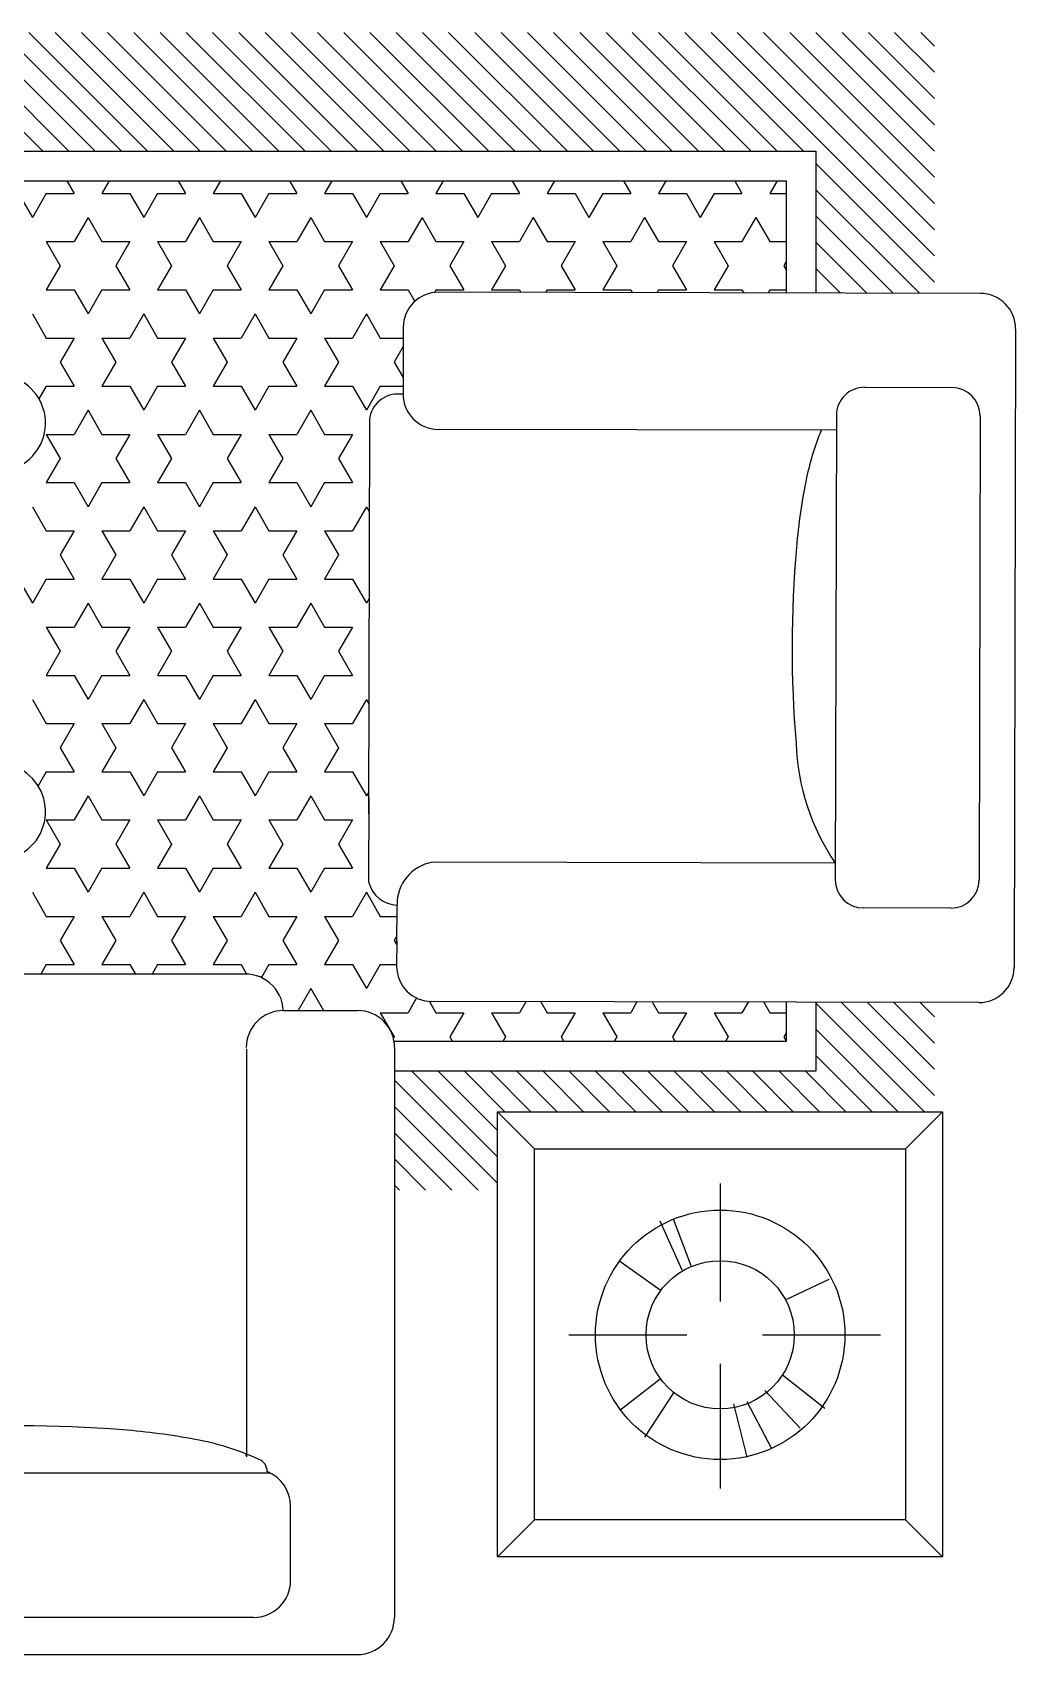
# Model space of a CAD drawing. Header units: inches. Extents: x 5.4 to 47.9, y 11.7 to 36.5.
# Drawn here: x 38.911 to 40.236, y 21.338 to 23.524 of the extents above; entities that cross this region are included whole.
import ezdxf

# ---------------------------------------------------------------- set-up
doc = ezdxf.new("R2010")
doc.units = ezdxf.units.IN
doc.header["$MEASUREMENT"] = 0
doc.layers.add('02', color=2, linetype='Continuous')
doc.layers.add('8', color=8, linetype='Continuous')
pattern_1 = [(315, (66.15483, 16.42809), (-0.01767767, -0.01767767), [])]

msp = doc.modelspace()

# ---------------------------------------------------------------- hatches: boundary and pattern name
at = {"layer": '8'}
h = msp.add_hatch(dxfattribs=at)
h.set_pattern_fill('ANSI31', color=256, scale=0.2, style=0)
h.set_pattern_definition(pattern_1)
h.paths.add_polyline_path([(40.0868, 23.1726), (39.9668, 23.1729), (39.9668, 23.3641), (36.6748, 23.3641), (36.6748, 23.2071), (36.5548, 23.2068), (36.5548, 23.4841), (40.0868, 23.4841)], flags=16)
h.paths.add_polyline_path([(40.1268, 23.1725), (40.0868, 23.1726), (40.0868, 23.4841), (36.5548, 23.4841), (36.5548, 23.2068), (36.5148, 23.2067), (36.5148, 23.5241), (40.1268, 23.5241)])
h = msp.add_hatch(dxfattribs=at)
h.set_pattern_fill('ANSI31', color=256, scale=0.2, style=0)
h.set_pattern_definition(pattern_1)
h.paths.add_polyline_path([(39.5376, 21.9641), (39.3991, 21.9641), (39.3991, 22.0041), (39.5376, 22.0041)])
h.paths.add_polyline_path([(39.5376, 22.0041), (39.3991, 22.0041), (39.3992, 22.1241), (39.9668, 22.1241), (39.9668, 22.2172), (40.0868, 22.2169), (40.0868, 22.0697), (39.5376, 22.0697)])
h.paths.add_polyline_path([(40.1268, 22.0697), (40.0868, 22.0697), (40.0868, 22.2169), (40.1268, 22.2168)])

# ---------------------------------------------------------------- linework, layer by layer
at = {"layer": '02'}
for p, q in [((36.6748, 23.3641), (39.9668, 23.3641)), ((39.9668, 23.3641), (39.9668, 23.1729)), ((36.7148, 23.3241), (39.9268, 23.3241)), ((38.8923, 23.3072), (38.9111, 23.2747)), ((38.9298, 23.3072), (38.9111, 23.2747)), ((38.9298, 23.3072), (38.9673, 23.3072)), ((38.9576, 23.3241), (38.9673, 23.3072)), ((39.0146, 23.3241), (39.0048, 23.3072)), ((39.0048, 23.3072), (39.0423, 23.3072)), ((39.0423, 23.3072), (39.0611, 23.2747)), ((39.0798, 23.3072), (39.0611, 23.2747)), ((39.0798, 23.3072), (39.1173, 23.3072)), ((39.1076, 23.3241), (39.1173, 23.3072)), ((39.1646, 23.3241), (39.1548, 23.3072)), ((39.1548, 23.3072), (39.1923, 23.3072)), ((39.1923, 23.3072), (39.2111, 23.2747)), ((39.2298, 23.3072), (39.2111, 23.2747)), ((39.2298, 23.3072), (39.2673, 23.3072)), ((39.2576, 23.3241), (39.2673, 23.3072)), ((39.3146, 23.3241), (39.3048, 23.3072)), ((39.3048, 23.3072), (39.3423, 23.3072)), ((39.3423, 23.3072), (39.3611, 23.2747)), ((39.3798, 23.3072), (39.3611, 23.2747)), ((39.3798, 23.3072), (39.4173, 23.3072)), ((39.4076, 23.3241), (39.4173, 23.3072)), ((39.4646, 23.3241), (39.4548, 23.3072)), ((39.4548, 23.3072), (39.4923, 23.3072)), ((39.4923, 23.3072), (39.5111, 23.2747)), ((39.5298, 23.3072), (39.5111, 23.2747)), ((39.5298, 23.3072), (39.5673, 23.3072)), ((39.5576, 23.3241), (39.5673, 23.3072)), ((39.6146, 23.3241), (39.6048, 23.3072)), ((39.6048, 23.3072), (39.6423, 23.3072)), ((39.6423, 23.3072), (39.6611, 23.2747)), ((39.6798, 23.3072), (39.6611, 23.2747)), ((39.6798, 23.3072), (39.7173, 23.3072)), ((39.7076, 23.3241), (39.7173, 23.3072)), ((39.7646, 23.3241), (39.7548, 23.3072)), ((39.7548, 23.3072), (39.7923, 23.3072)), ((39.7923, 23.3072), (39.8111, 23.2747)), ((39.8298, 23.3072), (39.8111, 23.2747)), ((39.8298, 23.3072), (39.8673, 23.3072)), ((39.8576, 23.3241), (39.8673, 23.3072)), ((39.9146, 23.3241), (39.9048, 23.3072)), ((39.9048, 23.3072), (39.9268, 23.3072)), ((39.9268, 23.3241), (39.9268, 23.173)), ((38.9861, 23.2747), (38.9673, 23.2422)), ((38.9861, 23.2747), (39.0048, 23.2422)), ((39.1361, 23.2747), (39.1173, 23.2422)), ((39.1361, 23.2747), (39.1548, 23.2422)), ((39.2861, 23.2747), (39.2673, 23.2422)), ((39.2861, 23.2747), (39.3048, 23.2422)), ((39.4361, 23.2747), (39.4173, 23.2422)), ((39.4361, 23.2747), (39.4548, 23.2422)), ((39.5861, 23.2747), (39.5673, 23.2422)), ((39.5861, 23.2747), (39.6048, 23.2422)), ((39.7361, 23.2747), (39.7173, 23.2422)), ((39.7361, 23.2747), (39.7548, 23.2422)), ((39.8861, 23.2747), (39.8673, 23.2422)), ((39.8861, 23.2747), (39.9048, 23.2422)), ((38.9298, 23.2422), (38.9486, 23.2097)), ((38.9298, 23.2422), (38.9673, 23.2422)), ((39.0048, 23.2422), (39.0423, 23.2422)), ((39.0423, 23.2422), (39.0236, 23.2097)), ((39.0798, 23.2422), (39.0986, 23.2097)), ((39.0798, 23.2422), (39.1173, 23.2422)), ((39.1548, 23.2422), (39.1923, 23.2422)), ((39.1923, 23.2422), (39.1736, 23.2097)), ((39.2298, 23.2422), (39.2486, 23.2097)), ((39.2298, 23.2422), (39.2673, 23.2422)), ((39.3048, 23.2422), (39.3423, 23.2422)), ((39.3423, 23.2422), (39.3236, 23.2097)), ((39.3798, 23.2422), (39.3986, 23.2097)), ((39.3798, 23.2422), (39.4173, 23.2422)), ((39.4548, 23.2422), (39.4923, 23.2422)), ((39.4923, 23.2422), (39.4736, 23.2097)), ((39.5298, 23.2422), (39.5486, 23.2097)), ((39.5298, 23.2422), (39.5673, 23.2422)), ((39.6048, 23.2422), (39.6423, 23.2422)), ((39.6423, 23.2422), (39.6236, 23.2097)), ((39.6798, 23.2422), (39.6986, 23.2097)), ((39.6798, 23.2422), (39.7173, 23.2422)), ((39.7548, 23.2422), (39.7923, 23.2422)), ((39.7923, 23.2422), (39.7736, 23.2097)), ((39.8298, 23.2422), (39.8486, 23.2097)), ((39.8298, 23.2422), (39.8673, 23.2422)), ((39.9048, 23.2422), (39.9268, 23.2422)), ((39.9268, 23.2154), (39.9236, 23.2097)), ((38.9486, 23.2097), (38.9298, 23.1773)), ((39.0236, 23.2097), (39.0423, 23.1773)), ((39.0986, 23.2097), (39.0798, 23.1773)), ((39.1736, 23.2097), (39.1923, 23.1773)), ((39.2486, 23.2097), (39.2298, 23.1773)), ((39.3236, 23.2097), (39.3423, 23.1773)), ((39.3986, 23.2097), (39.3798, 23.1773)), ((39.4736, 23.2097), (39.4923, 23.1773)), ((39.5486, 23.2097), (39.5298, 23.1773)), ((39.6236, 23.2097), (39.6423, 23.1773)), ((39.6986, 23.2097), (39.6798, 23.1773)), ((39.7736, 23.2097), (39.7923, 23.1773)), ((39.8486, 23.2097), (39.8298, 23.1773)), ((39.9236, 23.2097), (39.9268, 23.2041)), ((38.9298, 23.1773), (38.9673, 23.1773)), ((38.9673, 23.1773), (38.9861, 23.1448)), ((39.0048, 23.1773), (38.9861, 23.1448)), ((39.0048, 23.1773), (39.0423, 23.1773)), ((39.0798, 23.1773), (39.1173, 23.1773)), ((39.1173, 23.1773), (39.1361, 23.1448)), ((39.1548, 23.1773), (39.1361, 23.1448)), ((39.1548, 23.1773), (39.1923, 23.1773)), ((39.2298, 23.1773), (39.2673, 23.1773)), ((39.2673, 23.1773), (39.2861, 23.1448)), ((39.3048, 23.1773), (39.2861, 23.1448)), ((39.3048, 23.1773), (39.3423, 23.1773)), ((39.3798, 23.1773), (39.4173, 23.1773)), ((39.4173, 23.1773), (39.4264, 23.1616)), ((39.4548, 23.1773), (39.4527, 23.1736)), ((39.4548, 23.1773), (39.4923, 23.1773)), ((40.1886, 23.1724), (39.4583, 23.1739)), ((39.5298, 23.1773), (39.5673, 23.1773)), ((39.5673, 23.1773), (39.5694, 23.1737)), ((39.6048, 23.1773), (39.6027, 23.1736)), ((39.6048, 23.1773), (39.6423, 23.1773)), ((39.6798, 23.1773), (39.7173, 23.1773)), ((39.7173, 23.1773), (39.7196, 23.1734)), ((39.7548, 23.1773), (39.7525, 23.1733)), ((39.7548, 23.1773), (39.7923, 23.1773)), ((39.8298, 23.1773), (39.8673, 23.1773)), ((39.8673, 23.1773), (39.8698, 23.1731)), ((39.9048, 23.1773), (39.9024, 23.173)), ((39.9048, 23.1773), (39.9268, 23.1773)), ((38.9111, 23.1448), (38.9298, 23.1123)), ((39.0611, 23.1448), (39.0423, 23.1123)), ((39.0611, 23.1448), (39.0798, 23.1123)), ((39.2111, 23.1448), (39.1923, 23.1123)), ((39.2111, 23.1448), (39.2298, 23.1123)), ((39.3611, 23.1448), (39.3423, 23.1123)), ((39.3611, 23.1448), (39.3798, 23.1123)), ((38.9298, 23.1123), (38.9673, 23.1123)), ((38.9673, 23.1123), (38.9486, 23.0798)), ((39.0048, 23.1123), (39.0236, 23.0798)), ((39.0048, 23.1123), (39.0423, 23.1123)), ((39.0798, 23.1123), (39.1173, 23.1123)), ((39.1173, 23.1123), (39.0986, 23.0798)), ((39.1548, 23.1123), (39.1736, 23.0798)), ((39.1548, 23.1123), (39.1923, 23.1123)), ((39.2298, 23.1123), (39.2673, 23.1123)), ((39.2673, 23.1123), (39.2486, 23.0798)), ((39.3048, 23.1123), (39.3236, 23.0798)), ((39.3048, 23.1123), (39.3423, 23.1123)), ((39.3798, 23.1123), (39.4107, 23.1123)), ((39.4107, 23.1265), (39.4105, 23.0368)), ((40.236, 23.1248), (40.234, 22.2641)), ((39.4106, 23.1007), (39.3986, 23.0798)), ((38.9486, 23.0798), (38.9673, 23.0474)), ((39.0236, 23.0798), (39.0048, 23.0474)), ((39.0986, 23.0798), (39.1173, 23.0474)), ((39.1736, 23.0798), (39.1548, 23.0474)), ((39.2486, 23.0798), (39.2673, 23.0474)), ((39.3236, 23.0798), (39.3048, 23.0474)), ((39.3986, 23.0798), (39.4106, 23.0591)), ((38.9298, 23.0474), (38.9199, 23.0302)), ((38.9298, 23.0474), (38.9673, 23.0474)), ((39.0048, 23.0474), (39.0423, 23.0474)), ((39.0423, 23.0474), (39.0611, 23.0149)), ((39.0798, 23.0474), (39.0611, 23.0149)), ((39.0798, 23.0474), (39.1173, 23.0474)), ((39.1548, 23.0474), (39.1923, 23.0474)), ((39.1923, 23.0474), (39.2111, 23.0149)), ((39.2298, 23.0474), (39.2111, 23.0149)), ((39.2298, 23.0474), (39.2673, 23.0474)), ((39.3048, 23.0474), (39.3423, 23.0474)), ((39.3423, 23.0474), (39.3611, 23.0149)), ((39.3798, 23.0474), (39.3611, 23.0149)), ((39.3798, 23.0474), (39.4105, 23.0474)), ((40.0325, 23.0459), (40.1503, 23.0456)), ((39.4105, 23.0368), (39.4033, 23.0367)), ((38.9861, 23.0149), (38.9673, 22.9824)), ((38.9861, 23.0149), (39.0048, 22.9824)), ((39.1361, 23.0149), (39.1173, 22.9824)), ((39.1361, 23.0149), (39.1548, 22.9824)), ((39.2861, 23.0149), (39.2673, 22.9824)), ((39.2861, 23.0149), (39.3048, 22.9824)), ((39.3652, 22.9987), (39.3641, 22.4711)), ((39.9945, 23.0079), (39.993, 22.3822)), ((40.1882, 23.0075), (40.1868, 22.3819)), ((38.9298, 22.9824), (38.9486, 22.9499)), ((38.9298, 22.9824), (38.9673, 22.9824)), ((39.0048, 22.9824), (39.0423, 22.9824)), ((39.0423, 22.9824), (39.0236, 22.9499)), ((39.0798, 22.9824), (39.0986, 22.9499)), ((39.0798, 22.9824), (39.1173, 22.9824)), ((39.1548, 22.9824), (39.1923, 22.9824)), ((39.1923, 22.9824), (39.1736, 22.9499)), ((39.2298, 22.9824), (39.2486, 22.9499)), ((39.2298, 22.9824), (39.2673, 22.9824)), ((39.3048, 22.9824), (39.3423, 22.9824)), ((39.3423, 22.9824), (39.3236, 22.9499)), ((39.9944, 22.9881), (39.4579, 22.9892)), ((38.9486, 22.9499), (38.9298, 22.9175)), ((39.0236, 22.9499), (39.0423, 22.9175)), ((39.0986, 22.9499), (39.0798, 22.9175)), ((39.1736, 22.9499), (39.1923, 22.9175)), ((39.2486, 22.9499), (39.2298, 22.9175)), ((39.3236, 22.9499), (39.3423, 22.9175)), ((38.9298, 22.9175), (38.9673, 22.9175)), ((38.9673, 22.9175), (38.9861, 22.885)), ((39.0048, 22.9175), (38.9861, 22.885)), ((39.0048, 22.9175), (39.0423, 22.9175)), ((39.0798, 22.9175), (39.1173, 22.9175)), ((39.1173, 22.9175), (39.1361, 22.885)), ((39.1548, 22.9175), (39.1361, 22.885)), ((39.1548, 22.9175), (39.1923, 22.9175)), ((39.2298, 22.9175), (39.2673, 22.9175)), ((39.2673, 22.9175), (39.2861, 22.885)), ((39.3048, 22.9175), (39.2861, 22.885)), ((39.3048, 22.9175), (39.3423, 22.9175)), ((38.9111, 22.885), (38.9298, 22.8525)), ((39.0611, 22.885), (39.0423, 22.8525)), ((39.0611, 22.885), (39.0798, 22.8525)), ((39.2111, 22.885), (39.1923, 22.8525)), ((39.2111, 22.885), (39.2298, 22.8525)), ((39.3611, 22.885), (39.3423, 22.8525)), ((39.3611, 22.885), (39.365, 22.8783)), ((38.9298, 22.8525), (38.9673, 22.8525)), ((38.9673, 22.8525), (38.9486, 22.82)), ((39.0048, 22.8525), (39.0236, 22.82)), ((39.0048, 22.8525), (39.0423, 22.8525)), ((39.0798, 22.8525), (39.1173, 22.8525)), ((39.1173, 22.8525), (39.0986, 22.82)), ((39.1548, 22.8525), (39.1736, 22.82)), ((39.1548, 22.8525), (39.1923, 22.8525)), ((39.2298, 22.8525), (39.2673, 22.8525)), ((39.2673, 22.8525), (39.2486, 22.82)), ((39.3048, 22.8525), (39.3236, 22.82)), ((39.3048, 22.8525), (39.3423, 22.8525)), ((38.9486, 22.82), (38.9673, 22.7875)), ((39.0236, 22.82), (39.0048, 22.7875)), ((39.0986, 22.82), (39.1173, 22.7875)), ((39.1736, 22.82), (39.1548, 22.7875)), ((39.2486, 22.82), (39.2673, 22.7875)), ((39.3236, 22.82), (39.3048, 22.7875)), ((38.8923, 22.7875), (38.9111, 22.7551)), ((38.9298, 22.7875), (38.9111, 22.7551)), ((38.9298, 22.7875), (38.9673, 22.7875)), ((39.0048, 22.7875), (39.0423, 22.7875)), ((39.0423, 22.7875), (39.0611, 22.7551)), ((39.0798, 22.7875), (39.0611, 22.7551)), ((39.0798, 22.7875), (39.1173, 22.7875)), ((39.1548, 22.7875), (39.1923, 22.7875)), ((39.1923, 22.7875), (39.2111, 22.7551)), ((39.2298, 22.7875), (39.2111, 22.7551)), ((39.2298, 22.7875), (39.2673, 22.7875)), ((39.3048, 22.7875), (39.3423, 22.7875)), ((39.3423, 22.7875), (39.3611, 22.7551)), ((39.3647, 22.7614), (39.3611, 22.7551)), ((38.9861, 22.7551), (38.9673, 22.7226)), ((38.9861, 22.7551), (39.0048, 22.7226)), ((39.1361, 22.7551), (39.1173, 22.7226)), ((39.1361, 22.7551), (39.1548, 22.7226)), ((39.2861, 22.7551), (39.2673, 22.7226)), ((39.2861, 22.7551), (39.3048, 22.7226)), ((38.9298, 22.7226), (38.9486, 22.6901)), ((38.9298, 22.7226), (38.9673, 22.7226)), ((39.0048, 22.7226), (39.0423, 22.7226)), ((39.0423, 22.7226), (39.0236, 22.6901)), ((39.0798, 22.7226), (39.0986, 22.6901)), ((39.0798, 22.7226), (39.1173, 22.7226)), ((39.1548, 22.7226), (39.1923, 22.7226)), ((39.1923, 22.7226), (39.1736, 22.6901)), ((39.2298, 22.7226), (39.2486, 22.6901)), ((39.2298, 22.7226), (39.2673, 22.7226)), ((39.3048, 22.7226), (39.3423, 22.7226)), ((39.3423, 22.7226), (39.3236, 22.6901)), ((38.9486, 22.6901), (38.9298, 22.6576)), ((39.0236, 22.6901), (39.0423, 22.6576)), ((39.0986, 22.6901), (39.0798, 22.6576)), ((39.1736, 22.6901), (39.1923, 22.6576)), ((39.2486, 22.6901), (39.2298, 22.6576)), ((39.3236, 22.6901), (39.3423, 22.6576)), ((38.9298, 22.6576), (38.9673, 22.6576)), ((38.9673, 22.6576), (38.9861, 22.6252)), ((39.0048, 22.6576), (38.9861, 22.6252)), ((39.0048, 22.6576), (39.0423, 22.6576)), ((39.0798, 22.6576), (39.1173, 22.6576)), ((39.1173, 22.6576), (39.1361, 22.6252)), ((39.1548, 22.6576), (39.1361, 22.6252)), ((39.1548, 22.6576), (39.1923, 22.6576)), ((39.2298, 22.6576), (39.2673, 22.6576)), ((39.2673, 22.6576), (39.2861, 22.6252)), ((39.3048, 22.6576), (39.2861, 22.6252)), ((39.3048, 22.6576), (39.3423, 22.6576)), ((38.9111, 22.6252), (38.9298, 22.5927)), ((39.0611, 22.6252), (39.0423, 22.5927)), ((39.0611, 22.6252), (39.0798, 22.5927)), ((39.2111, 22.6252), (39.1923, 22.5927)), ((39.2111, 22.6252), (39.2298, 22.5927)), ((39.3611, 22.6252), (39.3423, 22.5927)), ((39.3611, 22.6252), (39.3644, 22.6194)), ((38.9298, 22.5927), (38.9673, 22.5927)), ((38.9673, 22.5927), (38.9486, 22.5602)), ((39.0048, 22.5927), (39.0236, 22.5602)), ((39.0048, 22.5927), (39.0423, 22.5927)), ((39.0798, 22.5927), (39.1173, 22.5927)), ((39.1173, 22.5927), (39.0986, 22.5602)), ((39.1548, 22.5927), (39.1736, 22.5602)), ((39.1548, 22.5927), (39.1923, 22.5927)), ((39.2298, 22.5927), (39.2673, 22.5927)), ((39.2673, 22.5927), (39.2486, 22.5602)), ((39.3048, 22.5927), (39.3236, 22.5602)), ((39.3048, 22.5927), (39.3423, 22.5927)), ((38.9486, 22.5602), (38.9673, 22.5277)), ((39.0236, 22.5602), (39.0048, 22.5277)), ((39.0986, 22.5602), (39.1173, 22.5277)), ((39.1736, 22.5602), (39.1548, 22.5277)), ((39.2486, 22.5602), (39.2673, 22.5277)), ((39.3236, 22.5602), (39.3048, 22.5277)), ((38.9298, 22.5277), (38.9188, 22.5086)), ((38.9298, 22.5277), (38.9673, 22.5277)), ((39.0048, 22.5277), (39.0423, 22.5277)), ((39.0423, 22.5277), (39.0611, 22.4953)), ((39.0798, 22.5277), (39.0611, 22.4953)), ((39.0798, 22.5277), (39.1173, 22.5277)), ((39.1548, 22.5277), (39.1923, 22.5277)), ((39.1923, 22.5277), (39.2111, 22.4953)), ((39.2298, 22.5277), (39.2111, 22.4953)), ((39.2298, 22.5277), (39.2673, 22.5277)), ((39.3048, 22.5277), (39.3423, 22.5277)), ((39.3423, 22.5277), (39.3611, 22.4953)), ((38.9861, 22.4953), (38.9673, 22.4628)), ((38.9861, 22.4953), (39.0048, 22.4628)), ((39.1361, 22.4953), (39.1173, 22.4628)), ((39.1361, 22.4953), (39.1548, 22.4628)), ((39.2861, 22.4953), (39.2673, 22.4628)), ((39.2861, 22.4953), (39.3048, 22.4628)), ((39.3642, 22.5007), (39.3611, 22.4953)), ((39.3643, 22.493), (39.3641, 22.3786)), ((38.9298, 22.4628), (38.9486, 22.4303)), ((38.9298, 22.4628), (38.9673, 22.4628)), ((39.0048, 22.4628), (39.0423, 22.4628)), ((39.0423, 22.4628), (39.0236, 22.4303)), ((39.0798, 22.4628), (39.0986, 22.4303)), ((39.0798, 22.4628), (39.1173, 22.4628)), ((39.1548, 22.4628), (39.1923, 22.4628)), ((39.1923, 22.4628), (39.1736, 22.4303)), ((39.2298, 22.4628), (39.2486, 22.4303)), ((39.2298, 22.4628), (39.2673, 22.4628)), ((39.3048, 22.4628), (39.3423, 22.4628)), ((39.3423, 22.4628), (39.3236, 22.4303)), ((38.9486, 22.4303), (38.9298, 22.3978)), ((39.0236, 22.4303), (39.0423, 22.3978)), ((39.0986, 22.4303), (39.0798, 22.3978)), ((39.1736, 22.4303), (39.1923, 22.3978)), ((39.2486, 22.4303), (39.2298, 22.3978)), ((39.3236, 22.4303), (39.3423, 22.3978)), ((38.9298, 22.3978), (38.9673, 22.3978)), ((38.9673, 22.3978), (38.9861, 22.3654)), ((39.0048, 22.3978), (38.9861, 22.3654)), ((39.0048, 22.3978), (39.0423, 22.3978)), ((39.0798, 22.3978), (39.1173, 22.3978)), ((39.1173, 22.3978), (39.1361, 22.3654)), ((39.1548, 22.3978), (39.1361, 22.3654)), ((39.1548, 22.3978), (39.1923, 22.3978)), ((39.2298, 22.3978), (39.2673, 22.3978)), ((39.2673, 22.3978), (39.2861, 22.3654)), ((39.3048, 22.3978), (39.2861, 22.3654)), ((39.3048, 22.3978), (39.3423, 22.3978)), ((39.993, 22.4047), (39.45, 22.4058)), ((38.9111, 22.3654), (38.9298, 22.3329)), ((39.0611, 22.3654), (39.0423, 22.3329)), ((39.0611, 22.3654), (39.0798, 22.3329)), ((39.2111, 22.3654), (39.1923, 22.3329)), ((39.2111, 22.3654), (39.2298, 22.3329)), ((39.3611, 22.3654), (39.3423, 22.3329)), ((39.3611, 22.3654), (39.3798, 22.3329)), ((39.4023, 22.2954), (39.4024, 22.3481)), ((40.1487, 22.3439), (40.0309, 22.3442)), ((38.9298, 22.3329), (38.9673, 22.3329)), ((38.9673, 22.3329), (38.9486, 22.3004)), ((39.0048, 22.3329), (39.0236, 22.3004)), ((39.0048, 22.3329), (39.0423, 22.3329)), ((39.0798, 22.3329), (39.1173, 22.3329)), ((39.1173, 22.3329), (39.0986, 22.3004)), ((39.1548, 22.3329), (39.1736, 22.3004)), ((39.1548, 22.3329), (39.1923, 22.3329)), ((39.2298, 22.3329), (39.2673, 22.3329)), ((39.2673, 22.3329), (39.2486, 22.3004)), ((39.3048, 22.3329), (39.3236, 22.3004)), ((39.3048, 22.3329), (39.3423, 22.3329)), ((39.3798, 22.3329), (39.4023, 22.3329)), ((38.9486, 22.3004), (38.9673, 22.2679)), ((39.0236, 22.3004), (39.0048, 22.2679)), ((39.0986, 22.3004), (39.1173, 22.2679)), ((39.1736, 22.3004), (39.1548, 22.2679)), ((39.2486, 22.3004), (39.2673, 22.2679)), ((39.3236, 22.3004), (39.3048, 22.2679)), ((39.4023, 22.3068), (39.3986, 22.3004)), ((39.3986, 22.3004), (39.402, 22.2945)), ((39.402, 22.3001), (39.4019, 22.2658)), ((39.192, 22.2549), (38.6592, 22.2551)), ((38.9298, 22.2679), (38.9223, 22.255)), ((38.9298, 22.2679), (38.9673, 22.2679)), ((39.0048, 22.2679), (39.0423, 22.2679)), ((39.0423, 22.2679), (39.0498, 22.2549)), ((39.0798, 22.2679), (39.0723, 22.2549)), ((39.0798, 22.2679), (39.1173, 22.2679)), ((39.1548, 22.2679), (39.1923, 22.2679)), ((39.1923, 22.2679), (39.1997, 22.2552)), ((39.2298, 22.2679), (39.2197, 22.2504)), ((39.2298, 22.2679), (39.2673, 22.2679)), ((39.3048, 22.2679), (39.3423, 22.2679)), ((39.3423, 22.2679), (39.3611, 22.2355)), ((39.3798, 22.2679), (39.3611, 22.2355)), ((39.3798, 22.2679), (39.4019, 22.2679)), ((39.22, 22.2503), (39.2198, 22.2503)), ((39.22, 22.2503), (39.2199, 22.2502)), ((39.2861, 22.2355), (39.2691, 22.206)), ((39.2861, 22.2355), (39.3031, 22.206)), ((39.4288, 22.2229), (39.4173, 22.203)), ((39.446, 22.2183), (39.4548, 22.203)), ((40.1864, 22.2167), (39.4493, 22.2182)), ((39.576, 22.2179), (39.5673, 22.203)), ((39.5962, 22.2179), (39.6048, 22.203)), ((39.7258, 22.2176), (39.7173, 22.203)), ((39.7464, 22.2176), (39.7548, 22.203)), ((39.8756, 22.2174), (39.8673, 22.203)), ((39.8966, 22.2173), (39.9048, 22.203)), ((39.9268, 22.2172), (39.9268, 22.1641)), ((39.9668, 22.2172), (39.9668, 22.1241)), ((39.2492, 22.206), (39.3492, 22.206)), ((39.3798, 22.203), (39.3986, 22.1705)), ((39.3798, 22.203), (39.4173, 22.203)), ((39.4548, 22.203), (39.4923, 22.203)), ((39.4923, 22.203), (39.4736, 22.1705)), ((39.5298, 22.203), (39.5486, 22.1705)), ((39.5298, 22.203), (39.5673, 22.203)), ((39.6048, 22.203), (39.6423, 22.203)), ((39.6423, 22.203), (39.6236, 22.1705)), ((39.6798, 22.203), (39.6986, 22.1705)), ((39.6798, 22.203), (39.7173, 22.203)), ((39.7548, 22.203), (39.7923, 22.203)), ((39.7923, 22.203), (39.7736, 22.1705)), ((39.8298, 22.203), (39.8486, 22.1705)), ((39.8298, 22.203), (39.8673, 22.203)), ((39.9048, 22.203), (39.9268, 22.203)), ((39.3986, 22.1705), (39.3975, 22.1687)), ((39.4736, 22.1705), (39.4773, 22.1641)), ((39.5486, 22.1705), (39.5449, 22.1641)), ((39.6236, 22.1705), (39.6273, 22.1641)), ((39.6986, 22.1705), (39.6949, 22.1641)), ((39.7736, 22.1705), (39.7773, 22.1641)), ((39.8486, 22.1705), (39.8449, 22.1641)), ((39.9268, 22.1761), (39.9236, 22.1705)), ((39.9236, 22.1705), (39.9268, 22.1649)), ((39.1998, 21.6046), (39.2, 22.1546)), ((39.9268, 22.1641), (39.3985, 22.1641)), ((39.3992, 22.156), (39.3989, 21.3881)), ((39.9668, 22.1241), (39.3992, 22.1241)), ((39.5376, 22.0697), (40.1376, 22.0697)), ((39.5376, 21.4697), (39.5376, 22.0697)), ((39.5876, 22.0197), (39.5376, 22.0697)), ((40.0876, 22.0197), (40.1376, 22.0697)), ((40.1376, 22.0697), (40.1376, 21.4697)), ((39.5876, 22.0197), (40.0876, 22.0197)), ((39.5876, 21.5197), (39.5876, 22.0197)), ((40.0876, 22.0197), (40.0876, 21.5197)), ((39.8379, 21.973), (39.8379, 21.814)), ((39.7869, 21.856), (39.7569, 21.922)), ((39.7989, 21.862), (39.7749, 21.925)), ((39.7569, 21.829), (39.7029, 21.868)), ((39.9279, 21.817), (39.9849, 21.844)), ((39.6339, 21.769), (39.7929, 21.769)), ((39.8949, 21.769), (40.0539, 21.769)), ((39.8379, 21.73), (39.8379, 21.562)), ((39.7569, 21.709), (39.7029, 21.667)), ((39.9219, 21.715), (39.9789, 21.67)), ((39.7749, 21.691), (39.7359, 21.631)), ((39.8979, 21.694), (39.9459, 21.643)), ((39.8559, 21.676), (39.8739, 21.604)), ((39.8739, 21.679), (39.9069, 21.616)), ((39.199, 21.606), (39.199, 21.6085)), ((39.2322, 21.5824), (37.3678, 21.5832)), ((39.259, 21.4381), (39.259, 21.5381)), ((39.5876, 21.5197), (39.5376, 21.4697)), ((40.0876, 21.5197), (39.5876, 21.5197)), ((40.0876, 21.5197), (40.1376, 21.4697)), ((40.1376, 21.4697), (39.5376, 21.4697)), ((39.2089, 21.3881), (37.3895, 21.3881)), ((37.2496, 21.3381), (39.3489, 21.3381))]:
    msp.add_line(p, q, dxfattribs=at)
for radius in [0.1681, 0.0999]:
    msp.add_circle((39.8379, 21.769), radius, dxfattribs=at)
for centre, radius, start, end in [((39.4582, 23.1264), 0.0475, 89.8852, 179.8852), ((40.1885, 23.1249), 0.0475, 359.8702, 89.8852), ((38.8634, 22.9976), 0.0653, 293.3992, 156.6008), ((40.0325, 23.0079), 0.038, 89.8852, 179.8852), ((40.1502, 23.0076), 0.038, 359.8852, 89.8852), ((39.4032, 22.9987), 0.038, 89.8852, 179.8852), ((39.458, 23.0367), 0.0475, 179.8852, 269.8852), ((40.2888, 22.8555), 0.3414, 157.1465, 168.3591), ((40.753, 22.7599), 0.8154, 168.3591, 175.0569), ((41.5031, 22.695), 1.5683, 175.0569, 184.7135), ((40.2433, 22.5761), 0.3033, 181.8829, 214.4088), ((38.8634, 22.474), 0.0653, 203.3992, 66.6008), ((39.4596, 22.3494), 0.0572, 99.6427, 181.275), ((39.404, 22.3893), 0.0412, 195.0242, 267.6655), ((40.031, 22.3822), 0.038, 179.8852, 269.8852), ((40.1488, 22.3819), 0.038, 269.8852, 359.8852), ((39.1979, 22.2039), 0.0513, 2.4092, 96.6005), ((39.4494, 22.2657), 0.0475, 179.8852, 269.8852), ((40.1865, 22.2642), 0.0475, 269.8852, 359.8852), ((39.2492, 22.156), 0.05, 89.9772, 179.9772), ((39.3492, 22.156), 0.05, 359.9772, 89.9772), ((38.8951, 19.8603), 1.7859, 85.581, 94.3734), ((38.9616, 20.7212), 0.9224, 79.4626, 85.581), ((39.0605, 21.2529), 0.3816, 65.8408, 79.4626), ((39.2093, 21.5845), 0.0182, 0.4023, 65.8408), ((39.209, 21.5381), 0.05, 359.9772, 68.386), ((39.209, 21.4381), 0.05, 269.9772, 359.9772), ((39.3489, 21.3881), 0.05, 269.9772, 359.9772)]:
    msp.add_arc(centre, radius, start, end, dxfattribs=at)

doc.saveas('drawing.dxf')
